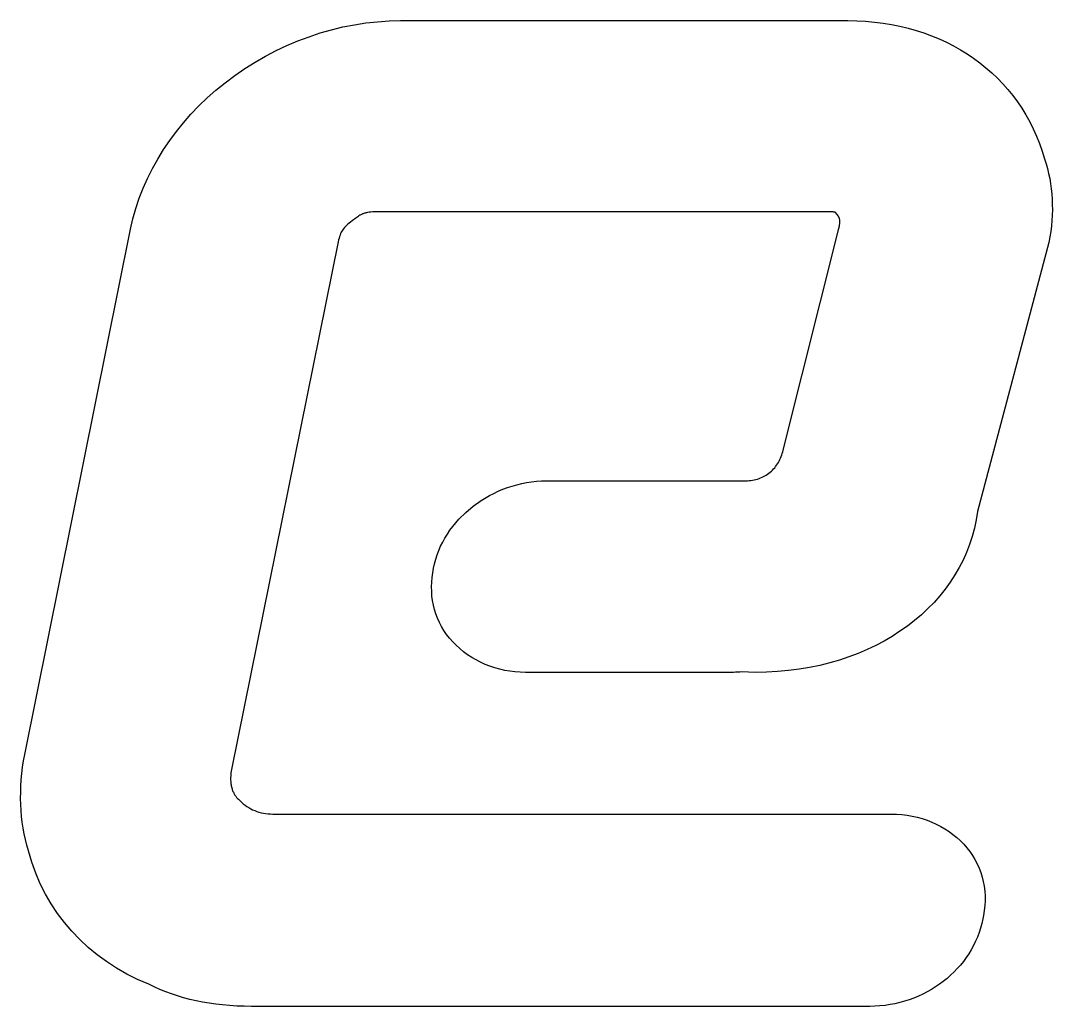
# Model space of a CAD drawing. Header units: millimetres. Extents: x 6 to 261, y -194 to -2.
# Drawn here: x 132.451 to 135.385, y -192.307 to -189.506 of the extents above; entities that cross this region are included whole.
import ezdxf

# ---------------------------------------------------------------- set-up
doc = ezdxf.new("R2010")
doc.units = ezdxf.units.MM
doc.layers.add('BLUETHIRTYONE', color=171, linetype='CONTINUOUS')
doc.layers.add('RED', color=14, linetype='CONTINUOUS')

msp = doc.modelspace()

# ---------------------------------------------------------------- linework, layer by layer
at = {"layer": 'BLUETHIRTYONE', "linetype": 'CONTINUOUS'}
for p, q in [((133.4655, -189.5086), (133.4984, -189.5064)), ((133.4984, -189.5064), (133.5313, -189.5056)), ((133.5313, -189.5056), (134.8028, -189.5056)), ((134.8028, -189.5056), (134.8284, -189.5061)), ((134.8284, -189.5061), (134.8537, -189.5074)), ((133.3028, -189.5407), (133.3349, -189.5315)), ((133.3349, -189.5315), (133.3673, -189.5236)), ((133.3673, -189.5236), (133.3999, -189.5172)), ((133.3999, -189.5172), (133.4327, -189.5122)), ((133.4327, -189.5122), (133.4655, -189.5086)), ((134.8537, -189.5074), (134.8787, -189.5096)), ((134.8787, -189.5096), (134.9032, -189.5127)), ((134.9032, -189.5127), (134.9273, -189.5166)), ((134.9273, -189.5166), (134.951, -189.5214)), ((134.951, -189.5214), (134.9743, -189.527)), ((134.9743, -189.527), (134.9971, -189.5334)), ((134.9971, -189.5334), (135.0194, -189.5406)), ((133.2082, -189.5763), (133.2394, -189.5631)), ((133.2394, -189.5631), (133.2709, -189.5512)), ((133.2709, -189.5512), (133.3028, -189.5407)), ((135.0194, -189.5406), (135.0412, -189.5486)), ((135.0412, -189.5486), (135.0625, -189.5574)), ((135.0625, -189.5574), (135.0833, -189.5669)), ((133.1473, -189.6065), (133.1775, -189.5908)), ((133.1775, -189.5908), (133.2082, -189.5763)), ((135.0833, -189.5669), (135.1035, -189.5772)), ((135.1035, -189.5772), (135.1232, -189.5882)), ((135.1232, -189.5882), (135.1423, -189.5999)), ((133.0886, -189.6419), (133.1177, -189.6236)), ((133.1177, -189.6236), (133.1473, -189.6065)), ((135.1423, -189.5999), (135.1608, -189.6124)), ((135.1608, -189.6124), (135.1787, -189.6256)), ((133.0601, -189.6614), (133.0886, -189.6419)), ((135.1787, -189.6256), (135.196, -189.6394)), ((135.196, -189.6394), (135.2126, -189.6539)), ((133.0063, -189.7032), (133.0324, -189.6822)), ((133.0324, -189.6822), (133.0601, -189.6614)), ((135.2126, -189.6539), (135.2285, -189.6691)), ((135.2285, -189.6691), (135.2438, -189.685)), ((132.9814, -189.7252), (133.0063, -189.7032)), ((135.2438, -189.685), (135.2584, -189.7014)), ((135.2584, -189.7014), (135.2723, -189.7185)), ((132.9577, -189.7479), (132.9814, -189.7252)), ((135.2723, -189.7185), (135.2854, -189.7362)), ((135.2854, -189.7362), (135.2978, -189.7546)), ((132.9351, -189.7714), (132.9577, -189.7479)), ((135.2978, -189.7546), (135.3094, -189.7735)), ((132.8936, -189.8205), (132.9137, -189.7956)), ((132.9137, -189.7956), (132.9351, -189.7714)), ((135.3094, -189.7735), (135.3203, -189.7929)), ((135.3203, -189.7929), (135.3304, -189.813)), ((132.8747, -189.846), (132.8936, -189.8205)), ((135.3304, -189.813), (135.3396, -189.8336)), ((132.857, -189.8722), (132.8747, -189.846)), ((135.3396, -189.8336), (135.348, -189.8547)), ((135.348, -189.8547), (135.3556, -189.8763)), ((132.8406, -189.8989), (132.857, -189.8722)), ((135.3556, -189.8763), (135.3623, -189.8985)), ((132.8255, -189.9261), (132.8406, -189.8989)), ((135.3623, -189.8985), (135.3667, -189.9121)), ((135.3667, -189.9121), (135.3707, -189.926)), ((132.8117, -189.9538), (132.8255, -189.9261)), ((135.3707, -189.926), (135.3742, -189.94)), ((135.3742, -189.94), (135.3772, -189.9543)), ((132.7993, -189.9819), (132.8117, -189.9538)), ((135.3772, -189.9543), (135.3796, -189.9687)), ((135.3796, -189.9687), (135.3817, -189.9833)), ((132.7881, -190.0104), (132.7993, -189.9819)), ((135.3817, -189.9833), (135.3832, -189.998)), ((135.3832, -189.998), (135.3842, -190.0129)), ((132.7784, -190.0392), (132.7881, -190.0104)), ((135.3842, -190.0129), (135.3847, -190.0279)), ((135.3847, -190.0279), (135.3848, -190.043)), ((132.77, -190.0684), (132.7784, -190.0392)), ((133.4095, -190.0628), (133.4067, -190.065)), ((133.4124, -190.0607), (133.4095, -190.0628)), ((133.4153, -190.0589), (133.4124, -190.0607)), ((133.4168, -190.058), (133.4153, -190.0589)), ((133.4184, -190.0571), (133.4168, -190.058)), ((133.42, -190.0563), (133.4184, -190.0571)), ((133.4216, -190.0556), (133.42, -190.0563)), ((133.4233, -190.0549), (133.4216, -190.0556)), ((133.4251, -190.0542), (133.4233, -190.0549)), ((133.4269, -190.0536), (133.4251, -190.0542)), ((133.4288, -190.053), (133.4269, -190.0536)), ((133.4307, -190.0524), (133.4288, -190.053)), ((133.4327, -190.0519), (133.4307, -190.0524)), ((133.4348, -190.0514), (133.4327, -190.0519)), ((133.437, -190.051), (133.4348, -190.0514)), ((133.4416, -190.0502), (133.437, -190.051)), ((133.4466, -190.0495), (133.4416, -190.0502)), ((133.4519, -190.0491), (133.4466, -190.0495)), ((133.4577, -190.0487), (133.4519, -190.0491)), ((133.464, -190.0485), (133.4577, -190.0487)), ((133.4708, -190.0485), (133.464, -190.0485)), ((134.7422, -190.0485), (133.4708, -190.0485)), ((134.7481, -190.0485), (134.7422, -190.0485)), ((134.7532, -190.0487), (134.7481, -190.0485)), ((134.7575, -190.0491), (134.7532, -190.0487)), ((134.761, -190.0494), (134.7575, -190.0491)), ((134.7637, -190.0497), (134.761, -190.0494)), ((134.7657, -190.0501), (134.7637, -190.0497)), ((134.7673, -190.0503), (134.7657, -190.0501)), ((134.7735, -190.0579), (134.7673, -190.0503)), ((134.7752, -190.0601), (134.7735, -190.0579)), ((134.776, -190.0613), (134.7752, -190.0601)), ((134.7768, -190.0625), (134.776, -190.0613)), ((134.7772, -190.0632), (134.7768, -190.0625)), ((134.7776, -190.0639), (134.7772, -190.0632)), ((134.778, -190.0647), (134.7776, -190.0639)), ((135.3843, -190.0583), (135.3834, -190.0736)), ((135.3848, -190.043), (135.3843, -190.0583)), ((132.7631, -190.0978), (132.77, -190.0684)), ((133.3716, -190.0936), (133.369, -190.0969)), ((133.3745, -190.0905), (133.3716, -190.0936)), ((133.3777, -190.0874), (133.3745, -190.0905)), ((133.3811, -190.0844), (133.3777, -190.0874)), ((133.3849, -190.0813), (133.3811, -190.0844)), ((133.389, -190.0782), (133.3849, -190.0813)), ((133.3935, -190.075), (133.389, -190.0782)), ((133.404, -190.0674), (133.3935, -190.075)), ((133.4067, -190.065), (133.404, -190.0674)), ((134.7777, -190.0959), (134.7783, -190.0935)), ((134.7783, -190.0654), (134.778, -190.0647)), ((134.7787, -190.0663), (134.7783, -190.0654)), ((134.7783, -190.0935), (134.7787, -190.0912)), ((134.779, -190.0672), (134.7787, -190.0663)), ((134.7787, -190.0912), (134.7792, -190.089)), ((134.7793, -190.0681), (134.779, -190.0672)), ((134.7792, -190.089), (134.7795, -190.0869)), ((134.7795, -190.0691), (134.7793, -190.0681)), ((134.7798, -190.0701), (134.7795, -190.0691)), ((134.7795, -190.0869), (134.7798, -190.0849)), ((134.78, -190.0713), (134.7798, -190.0701)), ((134.7798, -190.0849), (134.78, -190.083)), ((134.7801, -190.0725), (134.78, -190.0713)), ((134.78, -190.083), (134.7802, -190.0812)), ((134.7802, -190.0737), (134.7801, -190.0725)), ((134.7803, -190.0751), (134.7802, -190.0737)), ((134.7802, -190.0812), (134.7803, -190.0796)), ((134.7804, -190.0765), (134.7803, -190.0751)), ((134.7803, -190.078), (134.7804, -190.0765)), ((134.7803, -190.0796), (134.7803, -190.078)), ((135.382, -190.089), (135.3801, -190.1045)), ((135.3834, -190.0736), (135.382, -190.089)), ((132.4624, -191.5915), (132.7631, -190.0978)), ((133.3577, -190.1193), (133.3564, -190.1239)), ((133.3592, -190.1151), (133.3577, -190.1193)), ((133.3608, -190.111), (133.3592, -190.1151)), ((133.3626, -190.1072), (133.3608, -190.111)), ((133.3645, -190.1036), (133.3626, -190.1072)), ((133.3667, -190.1002), (133.3645, -190.1036)), ((133.369, -190.0969), (133.3667, -190.1002)), ((134.619, -190.726), (134.7777, -190.0959)), ((135.3777, -190.1201), (135.3748, -190.1358)), ((135.3801, -190.1045), (135.3777, -190.1201)), ((133.3539, -190.1339), (133.0512, -191.6294)), ((133.3551, -190.1287), (133.3539, -190.1339)), ((133.3564, -190.1239), (133.3551, -190.1287)), ((135.3748, -190.1358), (135.1723, -190.9006)), ((134.6153, -190.74), (134.6167, -190.7354)), ((134.6167, -190.7354), (134.618, -190.7308)), ((134.618, -190.7308), (134.619, -190.726)), ((134.6007, -190.769), (134.6032, -190.7652)), ((134.6032, -190.7652), (134.6056, -190.7613)), ((134.6056, -190.7613), (134.6079, -190.7572)), ((134.6079, -190.7572), (134.61, -190.7531)), ((134.61, -190.7531), (134.6119, -190.7488)), ((134.6119, -190.7488), (134.6137, -190.7445)), ((134.6137, -190.7445), (134.6153, -190.74)), ((134.5674, -190.7992), (134.5713, -190.7969)), ((134.5713, -190.7969), (134.575, -190.7944)), ((134.575, -190.7944), (134.5787, -190.7917)), ((134.5787, -190.7917), (134.5822, -190.7889)), ((134.5822, -190.7889), (134.5857, -190.7859)), ((134.5857, -190.7859), (134.5889, -190.7828)), ((134.5889, -190.7828), (134.5921, -190.7796)), ((134.5921, -190.7796), (134.5951, -190.7762)), ((134.5951, -190.7762), (134.5979, -190.7726)), ((134.5979, -190.7726), (134.6007, -190.769)), ((133.8483, -190.8283), (133.8619, -190.8244)), ((133.8619, -190.8244), (133.8757, -190.8211)), ((133.8757, -190.8211), (133.8897, -190.8183)), ((133.8897, -190.8183), (133.9038, -190.8162)), ((133.9038, -190.8162), (133.918, -190.8146)), ((133.918, -190.8146), (133.9324, -190.8136)), ((133.9324, -190.8136), (133.9468, -190.8133)), ((133.9468, -190.8133), (134.5126, -190.8133)), ((134.5126, -190.8133), (134.5176, -190.8132)), ((134.5176, -190.8132), (134.5226, -190.8129)), ((134.5226, -190.8129), (134.5275, -190.8124)), ((134.5275, -190.8124), (134.5323, -190.8117)), ((134.5323, -190.8117), (134.537, -190.8108)), ((134.537, -190.8108), (134.5417, -190.8097)), ((134.5417, -190.8097), (134.5462, -190.8084)), ((134.5462, -190.8084), (134.5506, -190.8069)), ((134.5506, -190.8069), (134.555, -190.8052)), ((134.555, -190.8052), (134.5592, -190.8034)), ((134.5592, -190.8034), (134.5633, -190.8014)), ((134.5633, -190.8014), (134.5674, -190.7992)), ((133.76, -190.8697), (133.7838, -190.8555)), ((133.7838, -190.8555), (133.7962, -190.849)), ((133.7962, -190.849), (133.8088, -190.8431)), ((133.8088, -190.8431), (133.8217, -190.8376)), ((133.8217, -190.8376), (133.8349, -190.8327)), ((133.8349, -190.8327), (133.8483, -190.8283)), ((133.7166, -190.9033), (133.7375, -190.8857)), ((133.7375, -190.8857), (133.76, -190.8697)), ((133.6973, -190.9224), (133.7166, -190.9033)), ((135.1723, -190.9006), (135.1685, -190.9246)), ((133.6718, -190.9536), (133.6798, -190.9429)), ((133.6798, -190.9429), (133.6883, -190.9325)), ((133.6883, -190.9325), (133.6973, -190.9224)), ((135.1685, -190.9246), (135.1635, -190.9483)), ((133.6574, -190.976), (133.6644, -190.9646)), ((133.6644, -190.9646), (133.6718, -190.9536)), ((135.1572, -190.9716), (135.1496, -190.9944)), ((135.1635, -190.9483), (135.1572, -190.9716)), ((133.64, -191.0115), (133.6452, -190.9994)), ((133.6452, -190.9994), (133.651, -190.9876)), ((133.651, -190.9876), (133.6574, -190.976)), ((135.1496, -190.9944), (135.1409, -191.0168)), ((133.6313, -191.0363), (133.6353, -191.0238)), ((133.6353, -191.0238), (133.64, -191.0115)), ((135.1409, -191.0168), (135.131, -191.0387)), ((133.6232, -191.0752), (133.6253, -191.0619)), ((133.6253, -191.0619), (133.628, -191.049)), ((133.628, -191.049), (133.6313, -191.0363)), ((135.12, -191.0601), (135.1078, -191.081)), ((135.131, -191.0387), (135.12, -191.0601)), ((133.62, -191.1016), (133.6212, -191.0884)), ((133.6212, -191.0884), (133.6232, -191.0752)), ((135.1078, -191.081), (135.0945, -191.1013)), ((133.6195, -191.1148), (133.62, -191.1016)), ((133.6197, -191.1279), (133.6195, -191.1148)), ((135.0945, -191.1013), (135.0802, -191.1211)), ((133.6206, -191.141), (133.6197, -191.1279)), ((133.6223, -191.1539), (133.6206, -191.141)), ((135.0647, -191.1402), (135.0483, -191.1588)), ((135.0802, -191.1211), (135.0647, -191.1402)), ((133.6247, -191.1667), (133.6223, -191.1539)), ((133.6279, -191.1794), (133.6247, -191.1667)), ((133.6318, -191.1918), (133.6279, -191.1794)), ((135.0308, -191.1767), (135.0124, -191.1939)), ((135.0483, -191.1588), (135.0308, -191.1767)), ((133.6364, -191.204), (133.6318, -191.1918)), ((133.6418, -191.216), (133.6364, -191.204)), ((135.0124, -191.1939), (134.993, -191.2104)), ((133.6479, -191.2276), (133.6418, -191.216)), ((133.6547, -191.239), (133.6479, -191.2276)), ((134.9727, -191.2261), (134.9514, -191.2411)), ((134.993, -191.2104), (134.9727, -191.2261)), ((133.6622, -191.2499), (133.6547, -191.239)), ((133.6705, -191.2605), (133.6622, -191.2499)), ((133.6796, -191.2707), (133.6705, -191.2605)), ((134.9293, -191.2554), (134.9063, -191.2688)), ((134.9514, -191.2411), (134.9293, -191.2554)), ((133.6893, -191.2808), (133.6796, -191.2707)), ((133.6996, -191.2903), (133.6893, -191.2808)), ((133.7104, -191.2992), (133.6996, -191.2903)), ((134.8578, -191.2931), (134.8323, -191.3039)), ((134.8824, -191.2814), (134.8578, -191.2931)), ((134.9063, -191.2688), (134.8824, -191.2814)), ((133.7218, -191.3076), (133.7104, -191.2992)), ((133.7337, -191.3154), (133.7218, -191.3076)), ((133.7461, -191.3225), (133.7337, -191.3154)), ((133.7588, -191.3291), (133.7461, -191.3225)), ((134.7792, -191.3229), (134.7515, -191.3309)), ((134.8061, -191.3139), (134.7792, -191.3229)), ((134.8323, -191.3039), (134.8061, -191.3139)), ((133.7719, -191.335), (133.7588, -191.3291)), ((133.7854, -191.3403), (133.7719, -191.335)), ((133.7992, -191.3449), (133.7854, -191.3403)), ((133.8133, -191.3489), (133.7992, -191.3449)), ((133.8275, -191.3521), (133.8133, -191.3489)), ((133.842, -191.3547), (133.8275, -191.3521)), ((133.8566, -191.3565), (133.842, -191.3547)), ((134.6341, -191.3529), (134.6032, -191.3557)), ((134.6644, -191.349), (134.6341, -191.3529)), ((134.6941, -191.344), (134.6644, -191.349)), ((134.7231, -191.3379), (134.6941, -191.344)), ((134.7515, -191.3309), (134.7231, -191.3379)), ((133.8714, -191.3577), (133.8566, -191.3565)), ((133.8863, -191.358), (133.8714, -191.3577)), ((134.4541, -191.358), (133.8863, -191.358)), ((134.4663, -191.358), (134.4541, -191.358)), ((134.4722, -191.3579), (134.4663, -191.358)), ((134.4781, -191.3578), (134.4722, -191.3579)), ((134.484, -191.3576), (134.4781, -191.3578)), ((134.4899, -191.3572), (134.484, -191.3576)), ((134.496, -191.3568), (134.4899, -191.3572)), ((134.5021, -191.3561), (134.496, -191.3568)), ((134.5397, -191.358), (134.5021, -191.3561)), ((134.5717, -191.3574), (134.5397, -191.358)), ((134.6032, -191.3557), (134.5717, -191.3574)), ((132.4564, -191.6276), (132.4592, -191.6096)), ((132.4592, -191.6096), (132.4624, -191.5915)), ((132.4526, -191.6633), (132.4543, -191.6455)), ((132.4543, -191.6455), (132.4564, -191.6276)), ((133.0485, -191.648), (133.0481, -191.6522)), ((133.0489, -191.6436), (133.0485, -191.648)), ((133.0495, -191.639), (133.0489, -191.6436)), ((133.0503, -191.6343), (133.0495, -191.639)), ((133.0512, -191.6294), (133.0503, -191.6343)), ((132.4515, -191.6809), (132.4526, -191.6633)), ((133.0481, -191.6522), (133.0479, -191.6563)), ((133.0479, -191.6563), (133.0479, -191.6602)), ((133.0479, -191.6602), (133.0479, -191.6639)), ((133.0479, -191.6639), (133.0481, -191.6675)), ((133.0481, -191.6675), (133.0484, -191.671)), ((133.0484, -191.671), (133.0487, -191.6743)), ((133.0487, -191.6743), (133.0492, -191.6775)), ((133.0492, -191.6775), (133.0498, -191.6806)), ((132.4508, -191.7159), (132.4509, -191.6985)), ((132.4509, -191.6985), (132.4515, -191.6809)), ((133.0498, -191.6806), (133.0504, -191.6835)), ((133.0504, -191.6835), (133.0511, -191.6863)), ((133.0511, -191.6863), (133.0519, -191.689)), ((133.0519, -191.689), (133.0528, -191.6915)), ((133.0528, -191.6915), (133.0537, -191.694)), ((133.0537, -191.694), (133.0547, -191.6963)), ((133.0547, -191.6963), (133.0557, -191.6986)), ((133.0557, -191.6986), (133.0568, -191.7007)), ((133.0568, -191.7007), (133.0579, -191.7028)), ((133.0579, -191.7028), (133.0603, -191.7066)), ((133.0603, -191.7066), (133.0627, -191.71)), ((132.4512, -191.7331), (132.4508, -191.7159)), ((132.4521, -191.7502), (132.4512, -191.7331)), ((133.0627, -191.71), (133.0651, -191.7132)), ((133.0651, -191.7132), (133.0676, -191.716)), ((133.0676, -191.716), (133.07, -191.7186)), ((133.07, -191.7186), (133.0741, -191.7224)), ((133.0741, -191.7224), (133.0789, -191.7269)), ((133.0789, -191.7269), (133.0838, -191.7311)), ((133.0838, -191.7311), (133.0889, -191.7351)), ((133.0889, -191.7351), (133.0941, -191.7388)), ((132.4536, -191.7671), (132.4521, -191.7502)), ((133.0941, -191.7388), (133.0994, -191.7422)), ((133.0994, -191.7422), (133.105, -191.7453)), ((133.105, -191.7453), (133.1106, -191.7481)), ((133.1106, -191.7481), (133.1164, -191.7507)), ((133.1164, -191.7507), (133.1223, -191.7529)), ((133.1223, -191.7529), (133.1284, -191.7549)), ((133.1284, -191.7549), (133.1347, -191.7566)), ((133.1347, -191.7566), (133.1411, -191.7579)), ((133.1411, -191.7579), (133.1476, -191.759)), ((133.1476, -191.759), (133.1543, -191.7598)), ((133.1543, -191.7598), (133.1611, -191.7602)), ((133.1611, -191.7602), (133.1681, -191.7604)), ((133.1681, -191.7604), (134.9259, -191.7604)), ((134.9259, -191.7604), (134.9415, -191.7608)), ((134.9415, -191.7608), (134.9567, -191.7619)), ((134.9567, -191.7619), (134.9717, -191.7637)), ((134.9717, -191.7637), (134.9864, -191.7663)), ((132.4556, -191.7839), (132.4536, -191.7671)), ((132.458, -191.8005), (132.4556, -191.7839)), ((134.9864, -191.7663), (135.0008, -191.7695)), ((135.0008, -191.7695), (135.0148, -191.7734)), ((135.0148, -191.7734), (135.0285, -191.778)), ((135.0285, -191.778), (135.0418, -191.7832)), ((135.0418, -191.7832), (135.0547, -191.789)), ((135.0547, -191.789), (135.0672, -191.7954)), ((135.0672, -191.7954), (135.0793, -191.8024)), ((132.461, -191.8168), (132.458, -191.8005)), ((132.4644, -191.833), (132.461, -191.8168)), ((135.0793, -191.8024), (135.0909, -191.81)), ((135.0909, -191.81), (135.1021, -191.8182)), ((135.1021, -191.8182), (135.1128, -191.8269)), ((132.4684, -191.849), (132.4644, -191.833)), ((132.4729, -191.8648), (132.4684, -191.849)), ((135.1128, -191.8269), (135.123, -191.8361)), ((135.123, -191.8361), (135.1326, -191.8458)), ((135.1326, -191.8458), (135.1417, -191.8563)), ((132.4824, -191.897), (132.4729, -191.8648)), ((135.1417, -191.8563), (135.15, -191.8672)), ((135.15, -191.8672), (135.1577, -191.8785)), ((135.1577, -191.8785), (135.1646, -191.8901)), ((132.4937, -191.9283), (132.4824, -191.897)), ((135.1646, -191.8901), (135.1708, -191.902)), ((135.1708, -191.902), (135.1763, -191.9142)), ((132.5067, -191.9586), (132.4937, -191.9283)), ((135.1763, -191.9142), (135.1811, -191.9267)), ((135.1811, -191.9267), (135.1851, -191.9395)), ((135.1851, -191.9395), (135.1883, -191.9525)), ((132.5214, -191.9879), (132.5067, -191.9586)), ((135.1883, -191.9525), (135.1908, -191.9658)), ((135.1908, -191.9658), (135.1925, -191.9792)), ((132.5377, -192.016), (132.5214, -191.9879)), ((135.1925, -191.9792), (135.1934, -191.9929)), ((135.1934, -191.9929), (135.1935, -192.0067)), ((132.5557, -192.0431), (132.5377, -192.016)), ((135.1928, -192.0206), (135.1913, -192.0347)), ((135.1935, -192.0067), (135.1928, -192.0206)), ((132.5752, -192.069), (132.5557, -192.0431)), ((135.1869, -192.0584), (135.184, -192.0716)), ((135.189, -192.0489), (135.1869, -192.0584)), ((135.1913, -192.0347), (135.189, -192.0489)), ((132.5963, -192.0937), (132.5752, -192.069)), ((135.1805, -192.0846), (135.1764, -192.0974)), ((135.184, -192.0716), (135.1805, -192.0846)), ((132.6189, -192.1172), (132.5963, -192.0937)), ((132.6429, -192.1394), (132.6189, -192.1172)), ((135.1717, -192.1099), (135.1664, -192.1222)), ((135.1764, -192.0974), (135.1717, -192.1099)), ((132.6683, -192.1604), (132.6429, -192.1394)), ((135.1542, -192.1459), (135.1472, -192.1573)), ((135.1606, -192.1342), (135.1542, -192.1459)), ((135.1664, -192.1222), (135.1606, -192.1342)), ((132.6951, -192.18), (132.6683, -192.1604)), ((135.1398, -192.1683), (135.1318, -192.1791)), ((135.1472, -192.1573), (135.1398, -192.1683)), ((132.7232, -192.1982), (132.6951, -192.18)), ((132.7527, -192.2151), (132.7232, -192.1982)), ((135.1145, -192.1996), (135.1052, -192.2093)), ((135.1234, -192.1895), (135.1145, -192.1996)), ((135.1318, -192.1791), (135.1234, -192.1895)), ((132.7834, -192.2304), (132.7527, -192.2151)), ((132.8152, -192.2444), (132.7834, -192.2304)), ((135.0853, -192.2275), (135.0747, -192.2361)), ((135.0954, -192.2186), (135.0853, -192.2275)), ((135.1052, -192.2093), (135.0954, -192.2186)), ((132.831, -192.2519), (132.8152, -192.2444)), ((132.8471, -192.259), (132.831, -192.2519)), ((132.8634, -192.2656), (132.8471, -192.259)), ((135.0408, -192.2591), (135.0288, -192.2659)), ((135.0524, -192.2518), (135.0408, -192.2591)), ((135.0637, -192.2442), (135.0524, -192.2518)), ((135.0747, -192.2361), (135.0637, -192.2442)), ((132.88, -192.2718), (132.8634, -192.2656)), ((132.8969, -192.2774), (132.88, -192.2718)), ((132.9141, -192.2825), (132.8969, -192.2774)), ((132.9317, -192.2872), (132.9141, -192.2825)), ((132.9496, -192.2913), (132.9317, -192.2872)), ((132.9679, -192.295), (132.9496, -192.2913)), ((134.9645, -192.2925), (134.9509, -192.2962)), ((134.9779, -192.2882), (134.9645, -192.2925)), ((134.991, -192.2833), (134.9779, -192.2882)), ((135.0039, -192.278), (134.991, -192.2833)), ((135.0165, -192.2722), (135.0039, -192.278)), ((135.0288, -192.2659), (135.0165, -192.2722)), ((132.9866, -192.2982), (132.9679, -192.295)), ((133.0057, -192.3009), (132.9866, -192.2982)), ((133.0252, -192.3031), (133.0057, -192.3009)), ((133.0451, -192.3048), (133.0252, -192.3031)), ((133.0654, -192.306), (133.0451, -192.3048)), ((133.0862, -192.3067), (133.0654, -192.306)), ((133.1075, -192.307), (133.0862, -192.3067)), ((134.8654, -192.307), (133.1075, -192.307)), ((134.88, -192.3067), (134.8654, -192.307)), ((134.8945, -192.3058), (134.88, -192.3067)), ((134.9089, -192.3042), (134.8945, -192.3058)), ((134.9231, -192.3021), (134.9089, -192.3042)), ((134.9371, -192.2995), (134.9231, -192.3021)), ((134.9509, -192.2962), (134.9371, -192.2995))]:
    msp.add_line(p, q, dxfattribs=at)
at = {"layer": 'RED', "linetype": 'CONTINUOUS'}
for p, q in [((133.4655, -189.5086), (133.4984, -189.5064)), ((133.4984, -189.5064), (133.5313, -189.5056)), ((133.5313, -189.5056), (134.8028, -189.5056)), ((134.8028, -189.5056), (134.8284, -189.5061)), ((134.8284, -189.5061), (134.8537, -189.5074)), ((133.3028, -189.5407), (133.3349, -189.5315)), ((133.3349, -189.5315), (133.3673, -189.5236)), ((133.3673, -189.5236), (133.3999, -189.5172)), ((133.3999, -189.5172), (133.4327, -189.5122)), ((133.4327, -189.5122), (133.4655, -189.5086)), ((134.8537, -189.5074), (134.8787, -189.5096)), ((134.8787, -189.5096), (134.9032, -189.5127)), ((134.9032, -189.5127), (134.9273, -189.5166)), ((134.9273, -189.5166), (134.951, -189.5214)), ((134.951, -189.5214), (134.9743, -189.527)), ((134.9743, -189.527), (134.9971, -189.5334)), ((134.9971, -189.5334), (135.0194, -189.5406)), ((133.2082, -189.5763), (133.2394, -189.5631)), ((133.2394, -189.5631), (133.2709, -189.5512)), ((133.2709, -189.5512), (133.3028, -189.5407)), ((135.0194, -189.5406), (135.0412, -189.5486)), ((135.0412, -189.5486), (135.0625, -189.5574)), ((135.0625, -189.5574), (135.0833, -189.5669)), ((133.1473, -189.6065), (133.1775, -189.5908)), ((133.1775, -189.5908), (133.2082, -189.5763)), ((135.0833, -189.5669), (135.1035, -189.5772)), ((135.1035, -189.5772), (135.1232, -189.5882)), ((135.1232, -189.5882), (135.1423, -189.5999)), ((133.0886, -189.6419), (133.1177, -189.6236)), ((133.1177, -189.6236), (133.1473, -189.6065)), ((135.1423, -189.5999), (135.1608, -189.6124)), ((135.1608, -189.6124), (135.1787, -189.6256)), ((133.0601, -189.6614), (133.0886, -189.6419)), ((135.1787, -189.6256), (135.196, -189.6394)), ((135.196, -189.6394), (135.2126, -189.6539)), ((133.0063, -189.7032), (133.0324, -189.6822)), ((133.0324, -189.6822), (133.0601, -189.6614)), ((135.2126, -189.6539), (135.2285, -189.6691)), ((135.2285, -189.6691), (135.2438, -189.685)), ((132.9814, -189.7252), (133.0063, -189.7032)), ((135.2438, -189.685), (135.2584, -189.7014)), ((135.2584, -189.7014), (135.2723, -189.7185)), ((132.9577, -189.7479), (132.9814, -189.7252)), ((135.2723, -189.7185), (135.2854, -189.7362)), ((135.2854, -189.7362), (135.2978, -189.7546)), ((132.9351, -189.7714), (132.9577, -189.7479)), ((135.2978, -189.7546), (135.3094, -189.7735)), ((132.8936, -189.8205), (132.9137, -189.7956)), ((132.9137, -189.7956), (132.9351, -189.7714)), ((135.3094, -189.7735), (135.3203, -189.7929)), ((135.3203, -189.7929), (135.3304, -189.813)), ((132.8747, -189.846), (132.8936, -189.8205)), ((135.3304, -189.813), (135.3396, -189.8336)), ((132.857, -189.8722), (132.8747, -189.846)), ((135.3396, -189.8336), (135.348, -189.8547)), ((135.348, -189.8547), (135.3556, -189.8763)), ((132.8406, -189.8989), (132.857, -189.8722)), ((135.3556, -189.8763), (135.3623, -189.8985)), ((132.8255, -189.9261), (132.8406, -189.8989)), ((135.3623, -189.8985), (135.3667, -189.9121)), ((135.3667, -189.9121), (135.3707, -189.926)), ((132.8117, -189.9538), (132.8255, -189.9261)), ((135.3707, -189.926), (135.3742, -189.94)), ((135.3742, -189.94), (135.3772, -189.9543)), ((132.7993, -189.9819), (132.8117, -189.9538)), ((135.3772, -189.9543), (135.3796, -189.9687)), ((135.3796, -189.9687), (135.3817, -189.9833)), ((132.7881, -190.0104), (132.7993, -189.9819)), ((135.3817, -189.9833), (135.3832, -189.998)), ((135.3832, -189.998), (135.3842, -190.0129)), ((132.7784, -190.0392), (132.7881, -190.0104)), ((135.3842, -190.0129), (135.3847, -190.0279)), ((135.3847, -190.0279), (135.3848, -190.043)), ((132.77, -190.0684), (132.7784, -190.0392)), ((133.4095, -190.0628), (133.4067, -190.065)), ((133.4124, -190.0607), (133.4095, -190.0628)), ((133.4153, -190.0589), (133.4124, -190.0607)), ((133.4168, -190.058), (133.4153, -190.0589)), ((133.4184, -190.0571), (133.4168, -190.058)), ((133.42, -190.0563), (133.4184, -190.0571)), ((133.4216, -190.0556), (133.42, -190.0563)), ((133.4233, -190.0549), (133.4216, -190.0556)), ((133.4251, -190.0542), (133.4233, -190.0549)), ((133.4269, -190.0536), (133.4251, -190.0542)), ((133.4288, -190.053), (133.4269, -190.0536)), ((133.4307, -190.0524), (133.4288, -190.053)), ((133.4327, -190.0519), (133.4307, -190.0524)), ((133.4348, -190.0514), (133.4327, -190.0519)), ((133.437, -190.051), (133.4348, -190.0514)), ((133.4416, -190.0502), (133.437, -190.051)), ((133.4466, -190.0495), (133.4416, -190.0502)), ((133.4519, -190.0491), (133.4466, -190.0495)), ((133.4577, -190.0487), (133.4519, -190.0491)), ((133.464, -190.0485), (133.4577, -190.0487)), ((133.4708, -190.0485), (133.464, -190.0485)), ((134.7422, -190.0485), (133.4708, -190.0485)), ((134.7481, -190.0485), (134.7422, -190.0485)), ((134.7532, -190.0487), (134.7481, -190.0485)), ((134.7575, -190.0491), (134.7532, -190.0487)), ((134.761, -190.0494), (134.7575, -190.0491)), ((134.7637, -190.0497), (134.761, -190.0494)), ((134.7657, -190.0501), (134.7637, -190.0497)), ((134.7673, -190.0503), (134.7657, -190.0501)), ((134.7735, -190.0579), (134.7673, -190.0503)), ((134.7752, -190.0601), (134.7735, -190.0579)), ((134.776, -190.0613), (134.7752, -190.0601)), ((134.7768, -190.0625), (134.776, -190.0613)), ((134.7772, -190.0632), (134.7768, -190.0625)), ((134.7776, -190.0639), (134.7772, -190.0632)), ((134.778, -190.0647), (134.7776, -190.0639)), ((135.3843, -190.0583), (135.3834, -190.0736)), ((135.3848, -190.043), (135.3843, -190.0583)), ((132.7631, -190.0978), (132.77, -190.0684)), ((133.3716, -190.0936), (133.369, -190.0969)), ((133.3745, -190.0905), (133.3716, -190.0936)), ((133.3777, -190.0874), (133.3745, -190.0905)), ((133.3811, -190.0844), (133.3777, -190.0874)), ((133.3849, -190.0813), (133.3811, -190.0844)), ((133.389, -190.0782), (133.3849, -190.0813)), ((133.3935, -190.075), (133.389, -190.0782)), ((133.404, -190.0674), (133.3935, -190.075)), ((133.4067, -190.065), (133.404, -190.0674)), ((134.7777, -190.0959), (134.7783, -190.0935)), ((134.7783, -190.0654), (134.778, -190.0647)), ((134.7787, -190.0663), (134.7783, -190.0654)), ((134.7783, -190.0935), (134.7787, -190.0912)), ((134.779, -190.0672), (134.7787, -190.0663)), ((134.7787, -190.0912), (134.7792, -190.089)), ((134.7793, -190.0681), (134.779, -190.0672)), ((134.7792, -190.089), (134.7795, -190.0869)), ((134.7795, -190.0691), (134.7793, -190.0681)), ((134.7798, -190.0701), (134.7795, -190.0691)), ((134.7795, -190.0869), (134.7798, -190.0849)), ((134.78, -190.0713), (134.7798, -190.0701)), ((134.7798, -190.0849), (134.78, -190.083)), ((134.7801, -190.0725), (134.78, -190.0713)), ((134.78, -190.083), (134.7802, -190.0812)), ((134.7802, -190.0737), (134.7801, -190.0725)), ((134.7803, -190.0751), (134.7802, -190.0737)), ((134.7802, -190.0812), (134.7803, -190.0796)), ((134.7804, -190.0765), (134.7803, -190.0751)), ((134.7803, -190.078), (134.7804, -190.0765)), ((134.7803, -190.0796), (134.7803, -190.078)), ((135.382, -190.089), (135.3801, -190.1045)), ((135.3834, -190.0736), (135.382, -190.089)), ((132.4624, -191.5915), (132.7631, -190.0978)), ((133.3577, -190.1193), (133.3564, -190.1239)), ((133.3592, -190.1151), (133.3577, -190.1193)), ((133.3608, -190.111), (133.3592, -190.1151)), ((133.3626, -190.1072), (133.3608, -190.111)), ((133.3645, -190.1036), (133.3626, -190.1072)), ((133.3667, -190.1002), (133.3645, -190.1036)), ((133.369, -190.0969), (133.3667, -190.1002)), ((134.619, -190.726), (134.7777, -190.0959)), ((135.3777, -190.1201), (135.3748, -190.1358)), ((135.3801, -190.1045), (135.3777, -190.1201)), ((133.3539, -190.1339), (133.0512, -191.6294)), ((133.3551, -190.1287), (133.3539, -190.1339)), ((133.3564, -190.1239), (133.3551, -190.1287)), ((135.3748, -190.1358), (135.1723, -190.9006)), ((134.6153, -190.74), (134.6167, -190.7354)), ((134.6167, -190.7354), (134.618, -190.7308)), ((134.618, -190.7308), (134.619, -190.726)), ((134.6007, -190.769), (134.6032, -190.7652)), ((134.6032, -190.7652), (134.6056, -190.7613)), ((134.6056, -190.7613), (134.6079, -190.7572)), ((134.6079, -190.7572), (134.61, -190.7531)), ((134.61, -190.7531), (134.6119, -190.7488)), ((134.6119, -190.7488), (134.6137, -190.7445)), ((134.6137, -190.7445), (134.6153, -190.74)), ((134.5674, -190.7992), (134.5713, -190.7969)), ((134.5713, -190.7969), (134.575, -190.7944)), ((134.575, -190.7944), (134.5787, -190.7917)), ((134.5787, -190.7917), (134.5822, -190.7889)), ((134.5822, -190.7889), (134.5857, -190.7859)), ((134.5857, -190.7859), (134.5889, -190.7828)), ((134.5889, -190.7828), (134.5921, -190.7796)), ((134.5921, -190.7796), (134.5951, -190.7762)), ((134.5951, -190.7762), (134.5979, -190.7726)), ((134.5979, -190.7726), (134.6007, -190.769)), ((133.8483, -190.8283), (133.8619, -190.8244)), ((133.8619, -190.8244), (133.8757, -190.8211)), ((133.8757, -190.8211), (133.8897, -190.8183)), ((133.8897, -190.8183), (133.9038, -190.8162)), ((133.9038, -190.8162), (133.918, -190.8146)), ((133.918, -190.8146), (133.9324, -190.8136)), ((133.9324, -190.8136), (133.9468, -190.8133)), ((133.9468, -190.8133), (134.5126, -190.8133)), ((134.5126, -190.8133), (134.5176, -190.8132)), ((134.5176, -190.8132), (134.5226, -190.8129)), ((134.5226, -190.8129), (134.5275, -190.8124)), ((134.5275, -190.8124), (134.5323, -190.8117)), ((134.5323, -190.8117), (134.537, -190.8108)), ((134.537, -190.8108), (134.5417, -190.8097)), ((134.5417, -190.8097), (134.5462, -190.8084)), ((134.5462, -190.8084), (134.5506, -190.8069)), ((134.5506, -190.8069), (134.555, -190.8052)), ((134.555, -190.8052), (134.5592, -190.8034)), ((134.5592, -190.8034), (134.5633, -190.8014)), ((134.5633, -190.8014), (134.5674, -190.7992)), ((133.76, -190.8697), (133.7838, -190.8555)), ((133.7838, -190.8555), (133.7962, -190.849)), ((133.7962, -190.849), (133.8088, -190.8431)), ((133.8088, -190.8431), (133.8217, -190.8376)), ((133.8217, -190.8376), (133.8349, -190.8327)), ((133.8349, -190.8327), (133.8483, -190.8283)), ((133.7166, -190.9033), (133.7375, -190.8857)), ((133.7375, -190.8857), (133.76, -190.8697)), ((133.6973, -190.9224), (133.7166, -190.9033)), ((135.1723, -190.9006), (135.1685, -190.9246)), ((133.6718, -190.9536), (133.6798, -190.9429)), ((133.6798, -190.9429), (133.6883, -190.9325)), ((133.6883, -190.9325), (133.6973, -190.9224)), ((135.1685, -190.9246), (135.1635, -190.9483)), ((133.6574, -190.976), (133.6644, -190.9646)), ((133.6644, -190.9646), (133.6718, -190.9536)), ((135.1572, -190.9716), (135.1496, -190.9944)), ((135.1635, -190.9483), (135.1572, -190.9716)), ((133.64, -191.0115), (133.6452, -190.9994)), ((133.6452, -190.9994), (133.651, -190.9876)), ((133.651, -190.9876), (133.6574, -190.976)), ((135.1496, -190.9944), (135.1409, -191.0168)), ((133.6313, -191.0363), (133.6353, -191.0238)), ((133.6353, -191.0238), (133.64, -191.0115)), ((135.1409, -191.0168), (135.131, -191.0387)), ((133.6232, -191.0752), (133.6253, -191.0619)), ((133.6253, -191.0619), (133.628, -191.049)), ((133.628, -191.049), (133.6313, -191.0363)), ((135.12, -191.0601), (135.1078, -191.081)), ((135.131, -191.0387), (135.12, -191.0601)), ((133.62, -191.1016), (133.6212, -191.0884)), ((133.6212, -191.0884), (133.6232, -191.0752)), ((135.1078, -191.081), (135.0945, -191.1013)), ((133.6195, -191.1148), (133.62, -191.1016)), ((133.6197, -191.1279), (133.6195, -191.1148)), ((135.0945, -191.1013), (135.0802, -191.1211)), ((133.6206, -191.141), (133.6197, -191.1279)), ((133.6223, -191.1539), (133.6206, -191.141)), ((135.0647, -191.1402), (135.0483, -191.1588)), ((135.0802, -191.1211), (135.0647, -191.1402)), ((133.6247, -191.1667), (133.6223, -191.1539)), ((133.6279, -191.1794), (133.6247, -191.1667)), ((133.6318, -191.1918), (133.6279, -191.1794)), ((135.0308, -191.1767), (135.0124, -191.1939)), ((135.0483, -191.1588), (135.0308, -191.1767)), ((133.6364, -191.204), (133.6318, -191.1918)), ((133.6418, -191.216), (133.6364, -191.204)), ((135.0124, -191.1939), (134.993, -191.2104)), ((133.6479, -191.2276), (133.6418, -191.216)), ((133.6547, -191.239), (133.6479, -191.2276)), ((134.9727, -191.2261), (134.9514, -191.2411)), ((134.993, -191.2104), (134.9727, -191.2261)), ((133.6622, -191.2499), (133.6547, -191.239)), ((133.6705, -191.2605), (133.6622, -191.2499)), ((133.6796, -191.2707), (133.6705, -191.2605)), ((134.9293, -191.2554), (134.9063, -191.2688)), ((134.9514, -191.2411), (134.9293, -191.2554)), ((133.6893, -191.2808), (133.6796, -191.2707)), ((133.6996, -191.2903), (133.6893, -191.2808)), ((133.7104, -191.2992), (133.6996, -191.2903)), ((134.8578, -191.2931), (134.8323, -191.3039)), ((134.8824, -191.2814), (134.8578, -191.2931)), ((134.9063, -191.2688), (134.8824, -191.2814)), ((133.7218, -191.3076), (133.7104, -191.2992)), ((133.7337, -191.3154), (133.7218, -191.3076)), ((133.7461, -191.3225), (133.7337, -191.3154)), ((133.7588, -191.3291), (133.7461, -191.3225)), ((134.7792, -191.3229), (134.7515, -191.3309)), ((134.8061, -191.3139), (134.7792, -191.3229)), ((134.8323, -191.3039), (134.8061, -191.3139)), ((133.7719, -191.335), (133.7588, -191.3291)), ((133.7854, -191.3403), (133.7719, -191.335)), ((133.7992, -191.3449), (133.7854, -191.3403)), ((133.8133, -191.3489), (133.7992, -191.3449)), ((133.8275, -191.3521), (133.8133, -191.3489)), ((133.842, -191.3547), (133.8275, -191.3521)), ((133.8566, -191.3565), (133.842, -191.3547)), ((134.6341, -191.3529), (134.6032, -191.3557)), ((134.6644, -191.349), (134.6341, -191.3529)), ((134.6941, -191.344), (134.6644, -191.349)), ((134.7231, -191.3379), (134.6941, -191.344)), ((134.7515, -191.3309), (134.7231, -191.3379)), ((133.8714, -191.3577), (133.8566, -191.3565)), ((133.8863, -191.358), (133.8714, -191.3577)), ((134.4541, -191.358), (133.8863, -191.358)), ((134.4663, -191.358), (134.4541, -191.358)), ((134.4722, -191.3579), (134.4663, -191.358)), ((134.4781, -191.3578), (134.4722, -191.3579)), ((134.484, -191.3576), (134.4781, -191.3578)), ((134.4899, -191.3572), (134.484, -191.3576)), ((134.496, -191.3568), (134.4899, -191.3572)), ((134.5021, -191.3561), (134.496, -191.3568)), ((134.5397, -191.358), (134.5021, -191.3561)), ((134.5717, -191.3574), (134.5397, -191.358)), ((134.6032, -191.3557), (134.5717, -191.3574)), ((132.4564, -191.6276), (132.4592, -191.6096)), ((132.4592, -191.6096), (132.4624, -191.5915)), ((132.4526, -191.6633), (132.4543, -191.6455)), ((132.4543, -191.6455), (132.4564, -191.6276)), ((133.0485, -191.648), (133.0481, -191.6522)), ((133.0489, -191.6436), (133.0485, -191.648)), ((133.0495, -191.639), (133.0489, -191.6436)), ((133.0503, -191.6343), (133.0495, -191.639)), ((133.0512, -191.6294), (133.0503, -191.6343)), ((132.4515, -191.6809), (132.4526, -191.6633)), ((133.0481, -191.6522), (133.0479, -191.6563)), ((133.0479, -191.6563), (133.0479, -191.6602)), ((133.0479, -191.6602), (133.0479, -191.6639)), ((133.0479, -191.6639), (133.0481, -191.6675)), ((133.0481, -191.6675), (133.0484, -191.671)), ((133.0484, -191.671), (133.0487, -191.6743)), ((133.0487, -191.6743), (133.0492, -191.6775)), ((133.0492, -191.6775), (133.0498, -191.6806)), ((132.4508, -191.7159), (132.4509, -191.6985)), ((132.4509, -191.6985), (132.4515, -191.6809)), ((133.0498, -191.6806), (133.0504, -191.6835)), ((133.0504, -191.6835), (133.0511, -191.6863)), ((133.0511, -191.6863), (133.0519, -191.689)), ((133.0519, -191.689), (133.0528, -191.6915)), ((133.0528, -191.6915), (133.0537, -191.694)), ((133.0537, -191.694), (133.0547, -191.6963)), ((133.0547, -191.6963), (133.0557, -191.6986)), ((133.0557, -191.6986), (133.0568, -191.7007)), ((133.0568, -191.7007), (133.0579, -191.7028)), ((133.0579, -191.7028), (133.0603, -191.7066)), ((133.0603, -191.7066), (133.0627, -191.71)), ((132.4512, -191.7331), (132.4508, -191.7159)), ((132.4521, -191.7502), (132.4512, -191.7331)), ((133.0627, -191.71), (133.0651, -191.7132)), ((133.0651, -191.7132), (133.0676, -191.716)), ((133.0676, -191.716), (133.07, -191.7186)), ((133.07, -191.7186), (133.0741, -191.7224)), ((133.0741, -191.7224), (133.0789, -191.7269)), ((133.0789, -191.7269), (133.0838, -191.7311)), ((133.0838, -191.7311), (133.0889, -191.7351)), ((133.0889, -191.7351), (133.0941, -191.7388)), ((132.4536, -191.7671), (132.4521, -191.7502)), ((133.0941, -191.7388), (133.0994, -191.7422)), ((133.0994, -191.7422), (133.105, -191.7453)), ((133.105, -191.7453), (133.1106, -191.7481)), ((133.1106, -191.7481), (133.1164, -191.7507)), ((133.1164, -191.7507), (133.1223, -191.7529)), ((133.1223, -191.7529), (133.1284, -191.7549)), ((133.1284, -191.7549), (133.1347, -191.7566)), ((133.1347, -191.7566), (133.1411, -191.7579)), ((133.1411, -191.7579), (133.1476, -191.759)), ((133.1476, -191.759), (133.1543, -191.7598)), ((133.1543, -191.7598), (133.1611, -191.7602)), ((133.1611, -191.7602), (133.1681, -191.7604)), ((133.1681, -191.7604), (134.9259, -191.7604)), ((134.9259, -191.7604), (134.9415, -191.7608)), ((134.9415, -191.7608), (134.9567, -191.7619)), ((134.9567, -191.7619), (134.9717, -191.7637)), ((134.9717, -191.7637), (134.9864, -191.7663)), ((132.4556, -191.7839), (132.4536, -191.7671)), ((132.458, -191.8005), (132.4556, -191.7839)), ((134.9864, -191.7663), (135.0008, -191.7695)), ((135.0008, -191.7695), (135.0148, -191.7734)), ((135.0148, -191.7734), (135.0285, -191.778)), ((135.0285, -191.778), (135.0418, -191.7832)), ((135.0418, -191.7832), (135.0547, -191.789)), ((135.0547, -191.789), (135.0672, -191.7954)), ((135.0672, -191.7954), (135.0793, -191.8024)), ((132.461, -191.8168), (132.458, -191.8005)), ((132.4644, -191.833), (132.461, -191.8168)), ((135.0793, -191.8024), (135.0909, -191.81)), ((135.0909, -191.81), (135.1021, -191.8182)), ((135.1021, -191.8182), (135.1128, -191.8269)), ((132.4684, -191.849), (132.4644, -191.833)), ((132.4729, -191.8648), (132.4684, -191.849)), ((135.1128, -191.8269), (135.123, -191.8361)), ((135.123, -191.8361), (135.1326, -191.8458)), ((135.1326, -191.8458), (135.1417, -191.8563)), ((132.4824, -191.897), (132.4729, -191.8648)), ((135.1417, -191.8563), (135.15, -191.8672)), ((135.15, -191.8672), (135.1577, -191.8785)), ((135.1577, -191.8785), (135.1646, -191.8901)), ((132.4937, -191.9283), (132.4824, -191.897)), ((135.1646, -191.8901), (135.1708, -191.902)), ((135.1708, -191.902), (135.1763, -191.9142)), ((132.5067, -191.9586), (132.4937, -191.9283)), ((135.1763, -191.9142), (135.1811, -191.9267)), ((135.1811, -191.9267), (135.1851, -191.9395)), ((135.1851, -191.9395), (135.1883, -191.9525)), ((132.5214, -191.9879), (132.5067, -191.9586)), ((135.1883, -191.9525), (135.1908, -191.9658)), ((135.1908, -191.9658), (135.1925, -191.9792)), ((132.5377, -192.016), (132.5214, -191.9879)), ((135.1925, -191.9792), (135.1934, -191.9929)), ((135.1934, -191.9929), (135.1935, -192.0067)), ((132.5557, -192.0431), (132.5377, -192.016)), ((135.1928, -192.0206), (135.1913, -192.0347)), ((135.1935, -192.0067), (135.1928, -192.0206)), ((132.5752, -192.069), (132.5557, -192.0431)), ((135.1869, -192.0584), (135.184, -192.0716)), ((135.189, -192.0489), (135.1869, -192.0584)), ((135.1913, -192.0347), (135.189, -192.0489)), ((132.5963, -192.0937), (132.5752, -192.069)), ((135.1805, -192.0846), (135.1764, -192.0974)), ((135.184, -192.0716), (135.1805, -192.0846)), ((132.6189, -192.1172), (132.5963, -192.0937)), ((132.6429, -192.1394), (132.6189, -192.1172)), ((135.1717, -192.1099), (135.1664, -192.1222)), ((135.1764, -192.0974), (135.1717, -192.1099)), ((132.6683, -192.1604), (132.6429, -192.1394)), ((135.1542, -192.1459), (135.1472, -192.1573)), ((135.1606, -192.1342), (135.1542, -192.1459)), ((135.1664, -192.1222), (135.1606, -192.1342)), ((132.6951, -192.18), (132.6683, -192.1604)), ((135.1398, -192.1683), (135.1318, -192.1791)), ((135.1472, -192.1573), (135.1398, -192.1683)), ((132.7232, -192.1982), (132.6951, -192.18)), ((132.7527, -192.2151), (132.7232, -192.1982)), ((135.1145, -192.1996), (135.1052, -192.2093)), ((135.1234, -192.1895), (135.1145, -192.1996)), ((135.1318, -192.1791), (135.1234, -192.1895)), ((132.7834, -192.2304), (132.7527, -192.2151)), ((132.8152, -192.2444), (132.7834, -192.2304)), ((135.0853, -192.2275), (135.0747, -192.2361)), ((135.0954, -192.2186), (135.0853, -192.2275)), ((135.1052, -192.2093), (135.0954, -192.2186)), ((132.831, -192.2519), (132.8152, -192.2444)), ((132.8471, -192.259), (132.831, -192.2519)), ((132.8634, -192.2656), (132.8471, -192.259)), ((135.0408, -192.2591), (135.0288, -192.2659)), ((135.0524, -192.2518), (135.0408, -192.2591)), ((135.0637, -192.2442), (135.0524, -192.2518)), ((135.0747, -192.2361), (135.0637, -192.2442)), ((132.88, -192.2718), (132.8634, -192.2656)), ((132.8969, -192.2774), (132.88, -192.2718)), ((132.9141, -192.2825), (132.8969, -192.2774)), ((132.9317, -192.2872), (132.9141, -192.2825)), ((132.9496, -192.2913), (132.9317, -192.2872)), ((132.9679, -192.295), (132.9496, -192.2913)), ((134.9645, -192.2925), (134.9509, -192.2962)), ((134.9779, -192.2882), (134.9645, -192.2925)), ((134.991, -192.2833), (134.9779, -192.2882)), ((135.0039, -192.278), (134.991, -192.2833)), ((135.0165, -192.2722), (135.0039, -192.278)), ((135.0288, -192.2659), (135.0165, -192.2722)), ((132.9866, -192.2982), (132.9679, -192.295)), ((133.0057, -192.3009), (132.9866, -192.2982)), ((133.0252, -192.3031), (133.0057, -192.3009)), ((133.0451, -192.3048), (133.0252, -192.3031)), ((133.0654, -192.306), (133.0451, -192.3048)), ((133.0862, -192.3067), (133.0654, -192.306)), ((133.1075, -192.307), (133.0862, -192.3067)), ((134.8654, -192.307), (133.1075, -192.307)), ((134.88, -192.3067), (134.8654, -192.307)), ((134.8945, -192.3058), (134.88, -192.3067)), ((134.9089, -192.3042), (134.8945, -192.3058)), ((134.9231, -192.3021), (134.9089, -192.3042)), ((134.9371, -192.2995), (134.9231, -192.3021)), ((134.9509, -192.2962), (134.9371, -192.2995))]:
    msp.add_line(p, q, dxfattribs=at)

doc.saveas('drawing.dxf')
